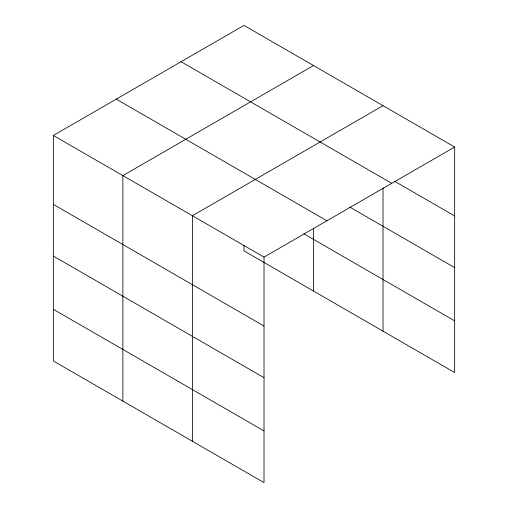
<?xml version="1.0" encoding="UTF-8"?>
<svg xmlns="http://www.w3.org/2000/svg" width="508" height="508" viewBox="0 0 508 508"><rect width="100%" height="100%" fill="white"/><g stroke="black" fill="none" stroke-linecap="round" stroke-linejoin="round"><path stroke-width="0.76" d="M383.026 187.916L383.026 331.178M53.346 135.465L264.014 257.099L264.014 482.6L53.346 360.972L53.346 135.465L243.986 25.4L454.654 147.028L454.654 372.535L243.986 250.901L243.986 245.421M313.506 65.538L122.866 175.603L122.866 401.11M383.026 105.677L192.386 215.741L192.386 441.249M264.014 257.099L454.654 147.028M394.627 181.305L454.654 215.964M181.077 61.722L391.744 183.35M349.631 206.997L454.654 267.633M116.256 99.143L326.923 220.777M303.968 233.864L454.654 320.865M53.346 204.4L264.014 326.028M53.346 256.07L264.014 377.698M53.346 309.302L264.014 430.93M313.506 228.416L313.506 291.04"/></g></svg>
